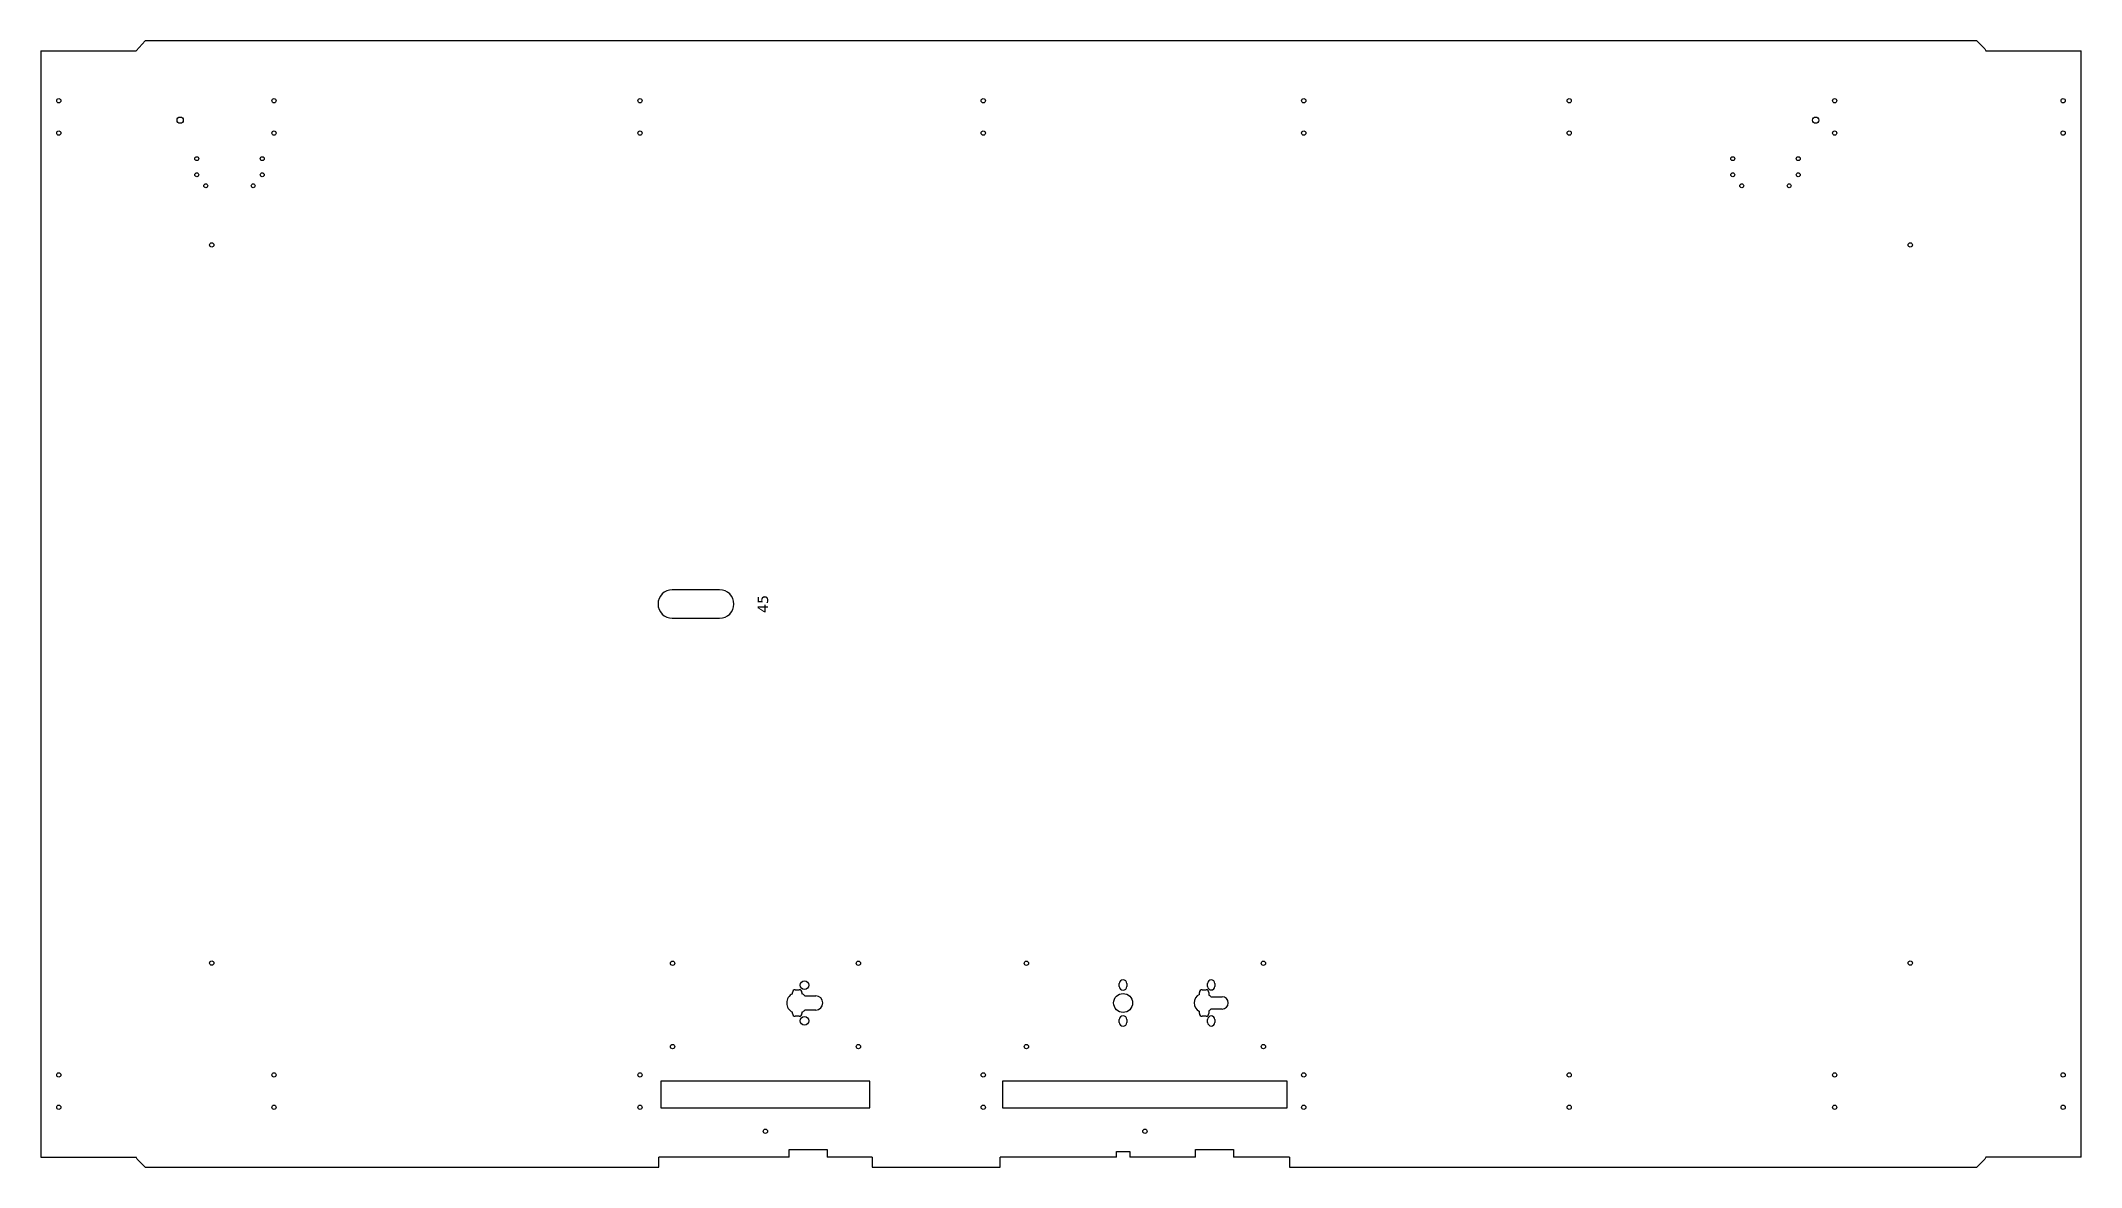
# Model space of a CAD drawing. Header units: millimetres. Extents: x -458 to 1694, y 482 to 1670.
import ezdxf
from ezdxf.enums import TextEntityAlignment as Align

# ---------------------------------------------------------------- set-up
doc = ezdxf.new("R2010")
doc.units = ezdxf.units.MM
doc.styles.add('TXT_VERDANA', font='Verdana')

msp = doc.modelspace()

# ---------------------------------------------------------------- linework, layer by layer
at = {"color": 7, "linetype": 'Continuous', "lineweight": 25}
for p, q in [((-458.3, 1659.2), (-458.3, 492.8)), ((-458.3, 1659.2), (-357.8, 1659.2)), ((-357.8, 1659.2), (-348.3, 1669.7)), ((1583.7, 1669.7), (-348.3, 1669.7)), ((1583.7, 1669.7), (1592.1, 1661.3)), ((1592.1, 1661.3), (1593.2, 1659.2)), ((1593.2, 1659.2), (1693.7, 1659.2)), ((1693.7, 492.8), (1693.7, 1659.2)), ((257.7, 1091), (207.7, 1091)), ((207.7, 1061), (257.7, 1061)), ((337.5, 669.4), (341.5, 669.4)), ((679.2, 672.9), (679.2, 675.9)), ((687.2, 675.9), (687.2, 672.9)), ((766.7, 669.4), (770.7, 669.4)), ((772.4, 672.9), (772.4, 675.9)), ((780, 675.9), (780, 672.9)), ((334.5, 665.2), (334.5, 666.4)), ((334.5, 644.4), (334.5, 645.6)), ((344.5, 666.4), (344.5, 665.2)), ((344.5, 645.6), (344.5, 644.4)), ((347.5, 662.9), (359, 662.9)), ((359, 647.9), (347.5, 647.9)), ((763.7, 664.3), (763.7, 666.4)), ((763.7, 644.4), (763.7, 646.5)), ((773.7, 666.4), (773.7, 663.8)), ((773.7, 647), (773.7, 644.4)), ((775.8, 661.9), (787.7, 661.9)), ((787.7, 648.9), (775.8, 648.9)), ((341.5, 641.4), (337.5, 641.4)), ((679.2, 634.9), (679.2, 637.9)), ((687.2, 637.9), (687.2, 634.9)), ((770.7, 641.4), (766.7, 641.4)), ((772.4, 634.9), (772.4, 637.9)), ((780, 637.9), (780, 634.9)), ((416.1, 573.1), (195.8, 573.1)), ((195.8, 573.1), (195.8, 544.8)), ((416.1, 544.8), (416.1, 573.1)), ((856.4, 573.1), (556.1, 573.1)), ((556.1, 573.1), (556.1, 544.8)), ((856.4, 544.8), (856.4, 573.1)), ((195.8, 544.8), (416.1, 544.8)), ((556.1, 544.8), (856.4, 544.8)), ((331, 500.8), (371, 500.8)), ((331, 492.8), (331, 500.8)), ((371, 500.8), (371, 492.8)), ((676.2, 498.8), (690.2, 498.8)), ((676.2, 492.8), (676.2, 498.8)), ((690.2, 498.8), (690.2, 492.8)), ((759.7, 500.8), (799.7, 500.8)), ((759.7, 492.8), (759.7, 500.8)), ((799.7, 500.8), (799.7, 492.8)), ((-458.3, 492.8), (-357.8, 492.8)), ((-356.7, 490.7), (-357.8, 492.8)), ((-356.7, 490.7), (-348.3, 482.3)), ((-348.3, 482.3), (193.5, 482.3)), ((331, 492.8), (193.5, 492.8)), ((193.5, 482.3), (193.5, 492.8)), ((418.5, 492.8), (371, 492.8)), ((418.5, 492.8), (418.5, 482.3)), ((418.5, 482.3), (553.7, 482.3)), ((676.2, 492.8), (553.7, 492.8)), ((553.7, 482.3), (553.7, 492.8)), ((759.7, 492.8), (690.2, 492.8)), ((858.7, 492.8), (799.7, 492.8)), ((858.7, 492.8), (858.7, 482.3)), ((858.7, 482.3), (1583.7, 482.3)), ((1583.7, 482.3), (1592.1, 490.7)), ((1593.2, 492.8), (1592.1, 490.7)), ((1693.7, 492.8), (1593.2, 492.8))]:
    msp.add_line(p, q, dxfattribs=at)
for centre, radius in [((-439.3, 1606.5), 2.25), ((-212.3, 1606.5), 2.25), ((173.7, 1606.5), 2.25), ((535.7, 1606.5), 2.25), ((873.7, 1606.5), 2.25), ((1153.7, 1606.5), 2.25), ((1433.7, 1606.5), 2.25), ((1674.7, 1606.5), 2.25), ((-439.3, 1572.5), 2.25), ((-311.3, 1586.1), 3.3), ((-212.3, 1572.5), 2.25), ((173.7, 1572.5), 2.25), ((535.7, 1572.5), 2.25), ((873.7, 1572.5), 2.25), ((1153.7, 1572.5), 2.25), ((1413.7, 1586.1), 3.3), ((1433.7, 1572.5), 2.25), ((1674.7, 1572.5), 2.25), ((-293.8, 1545.5), 2.05), ((-293.8, 1528.5), 2.05), ((-224.7, 1545.5), 2.05), ((-224.7, 1528.5), 2.05), ((1326.2, 1545.5), 2.05), ((1326.2, 1528.5), 2.05), ((1395.3, 1545.5), 2.05), ((1395.3, 1528.5), 2.05), ((-284.3, 1516.9), 2.05), ((-234.3, 1516.9), 2.05), ((1335.7, 1516.9), 2.05), ((1385.7, 1516.9), 2.05), ((-278, 1454.5), 2.3), ((1513.4, 1454.5), 2.3), ((-278, 697.5), 2.3), ((208, 697.2), 2.3), ((404, 697.2), 2.3), ((581.2, 697.2), 2.3), ((831.2, 697.2), 2.3), ((1513.4, 697.5), 2.3), ((347.2, 674.2), 4.5), ((683.2, 655.4), 10), ((347.2, 636.5), 4.5), ((208, 609.4), 2.3), ((404, 609.4), 2.3), ((581.2, 609.4), 2.3), ((831.2, 609.4), 2.3), ((-439.3, 579.5), 2.25), ((-212.3, 579.5), 2.25), ((173.7, 579.5), 2.25), ((535.7, 579.5), 2.25), ((873.7, 579.5), 2.25), ((1153.7, 579.5), 2.25), ((1433.7, 579.5), 2.25), ((1674.7, 579.5), 2.25), ((-439.3, 545.5), 2.25), ((-212.3, 545.5), 2.25), ((173.7, 545.5), 2.25), ((535.7, 545.5), 2.25), ((873.7, 545.5), 2.25), ((1153.7, 545.5), 2.25), ((1433.7, 545.5), 2.25), ((1674.7, 545.5), 2.25), ((306, 520.1), 2.3), ((706.2, 520.1), 2.3)]:
    msp.add_circle(centre, radius, dxfattribs=at)
for centre, radius, start, end in [((207.7, 1076), 15, 90, -90), ((257.7, 1076), 15, -90, 90), ((337.5, 666.4), 3, 90, 180), ((341.5, 666.4), 3, 0, 90), ((683.2, 675.9), 4, 0, 180), ((683.2, 672.9), 4, 180, 0), ((766.7, 666.4), 3, 90, 180), ((770.7, 666.4), 3, 0, 90), ((776.2, 675.9), 3.8, 0, 180), ((776.2, 672.9), 3.8, 180, 0), ((339.5, 655.4), 11, 117.0357, -117.0357), ((339.5, 655.4), 11, 42.9859, 62.9643), ((339.5, 655.4), 11, -62.9643, -42.9859), ((359, 655.4), 7.5, -90, 90), ((768.2, 655.4), 10, 116.7437, -116.7437), ((768.2, 655.4), 10, 40.5416, 56.633), ((768.2, 655.4), 10, -56.633, -40.5416), ((787.7, 655.4), 6.5, -90, 90), ((337.5, 644.4), 3, 180, -90), ((341.5, 644.4), 3, -90, 0), ((683.2, 637.9), 4, 0, 180), ((683.2, 634.9), 4, 180, 0), ((766.7, 644.4), 3, 180, -90), ((770.7, 644.4), 3, -90, 0), ((776.2, 637.9), 3.8, 0, 180), ((776.2, 634.9), 3.8, 180, 0)]:
    msp.add_arc(centre, radius, start, end, dxfattribs=at)

# ---------------------------------------------------------------- texts
at = {"style": 'TXT_VERDANA'}
msp.add_text('45', height=11, rotation=90, dxfattribs=at).set_placement((303.3, 1076), align=Align.MIDDLE_CENTER)

doc.saveas('drawing.dxf')
